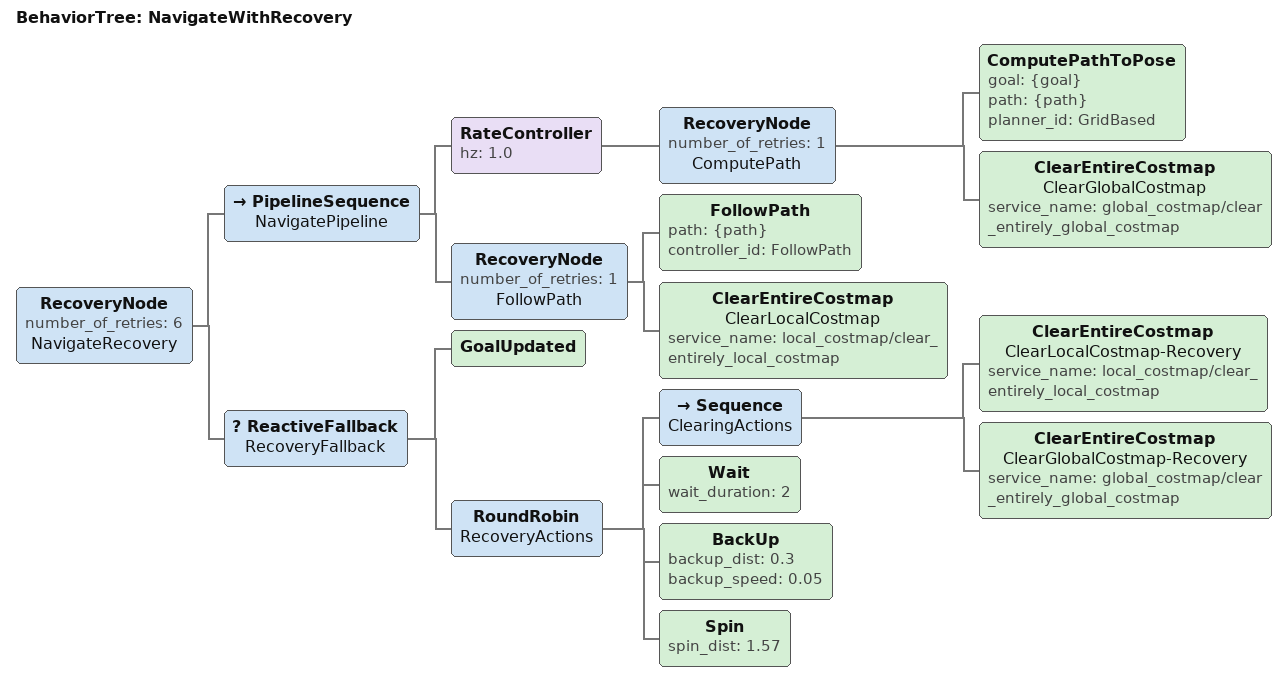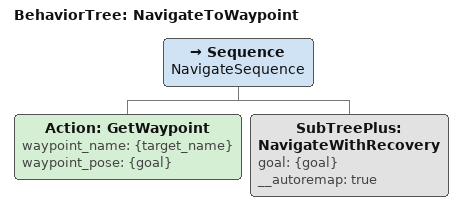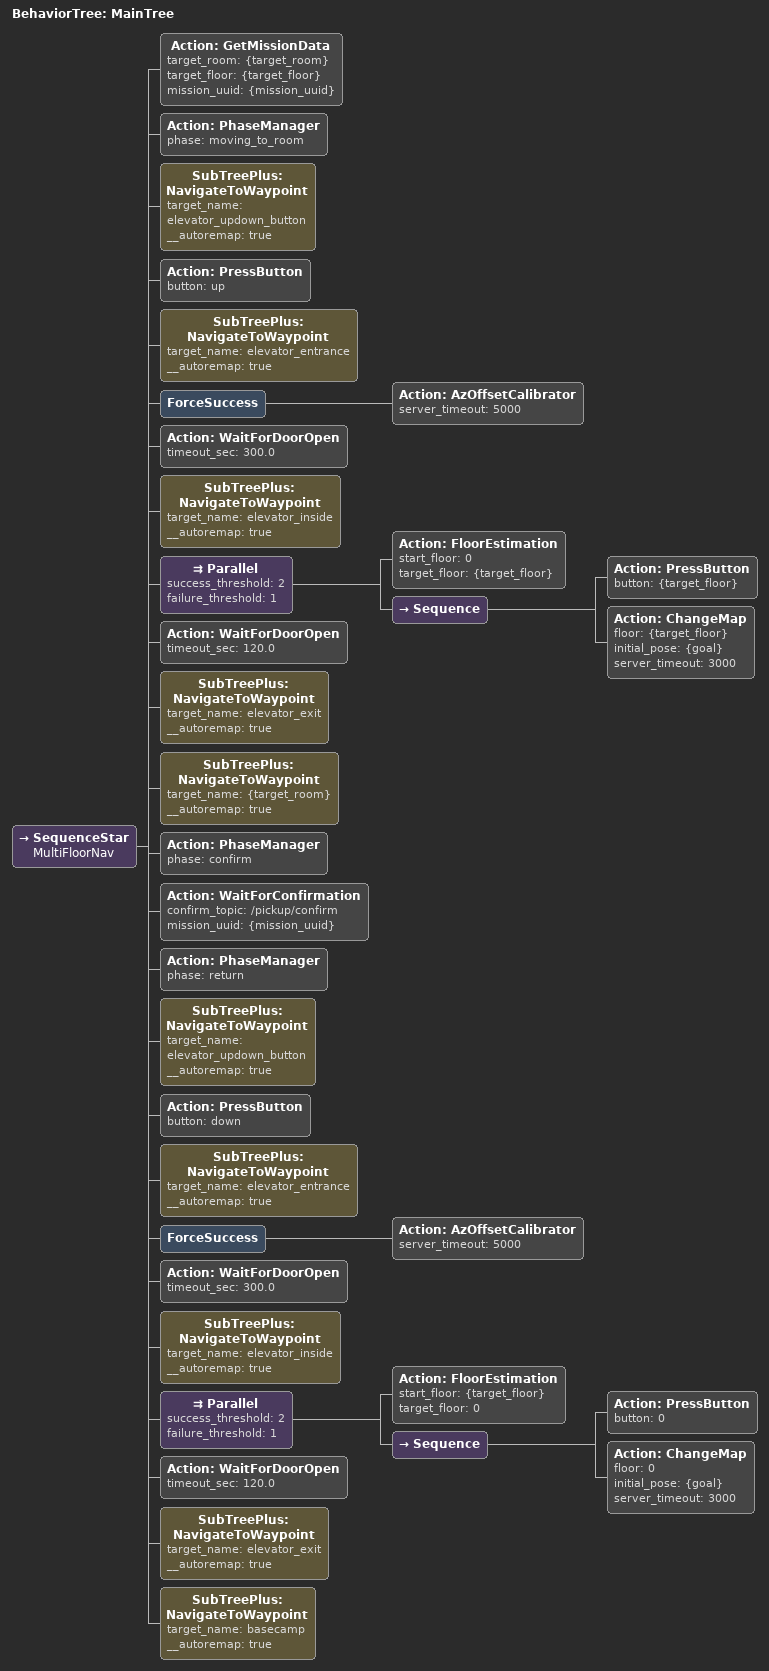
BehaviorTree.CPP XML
<?xml version="1.0"?>
<root main_tree_to_execute="MainTree">
  <!-- =====================================================
       NavigateWithRecovery SubTree
       - goal: 목표 위치 (PoseStamped)
       ===================================================== -->
  <BehaviorTree ID="NavigateWithRecovery">

    <!-- Waypoint 좌표로 이동 -->
    <RecoveryNode number_of_retries="6" name="NavigateRecovery">
      <PipelineSequence name="NavigatePipeline">
        <RateController hz="1.0">
          <RecoveryNode number_of_retries="1" name="ComputePath">
            <ComputePathToPose goal="{goal}" path="{path}" planner_id="GridBased"/>
            <ClearEntireCostmap name="ClearGlobalCostmap" service_name="global_costmap/clear_entirely_global_costmap"/>
          </RecoveryNode>
        </RateController>
        <RecoveryNode number_of_retries="1" name="FollowPath">
          <FollowPath path="{path}" controller_id="FollowPath"/>
          <ClearEntireCostmap name="ClearLocalCostmap" service_name="local_costmap/clear_entirely_local_costmap"/>
        </RecoveryNode>
      </PipelineSequence>
      <ReactiveFallback name="RecoveryFallback">
        <GoalUpdated/>
        <RoundRobin name="RecoveryActions">
          <Sequence name="ClearingActions">
            <ClearEntireCostmap name="ClearLocalCostmap-Recovery" service_name="local_costmap/clear_entirely_local_costmap"/>
            <ClearEntireCostmap name="ClearGlobalCostmap-Recovery" service_name="global_costmap/clear_entirely_global_costmap"/>
          </Sequence>
          <Wait wait_duration="2"/>
          <BackUp backup_dist="0.3" backup_speed="0.05"/>
          <Spin spin_dist="1.57"/>
        </RoundRobin>
      </ReactiveFallback>
    </RecoveryNode>
  </BehaviorTree>

  <!-- =====================================================
       NavigateToWaypoint SubTree
       - target_name: 목적지(Waypoint) 이름
       ===================================================== -->
  <BehaviorTree ID="NavigateToWaypoint">
    <Sequence name="NavigateSequence">

      <!-- Waypoint 이름으로 좌표 조회 -->
      <Action ID="GetWaypoint" waypoint_name="{target_name}" waypoint_pose="{goal}" />
      <SubTreePlus ID="NavigateWithRecovery" goal="{goal}" __autoremap="true" />
    </Sequence>
  </BehaviorTree>

  <!-- =====================================================
       다층 이동 MainTree
       ===================================================== -->
  <BehaviorTree ID="MainTree">
    <SequenceStar name="MultiFloorNav">

      <!-- 목표 층수, 호실 획득 -->
      <Action ID="GetMissionData" target_room="{target_room}" target_floor="{target_floor}" mission_uuid="{mission_uuid}" />

      <!-- 엘리베이터 상하행 버튼 앞으로 이동 -->
      <Action ID="PhaseManager" phase="moving_to_room"/>
      <SubTreePlus ID="NavigateToWaypoint" target_name="elevator_updown_button" __autoremap="true" />

      <!-- 상승 버튼 누르기 -->
      <Action ID="PressButton" button="up" />

      <!-- 엘리베이터 입구 앞으로 이동 -->
      <SubTreePlus ID="NavigateToWaypoint" target_name="elevator_entrance" __autoremap="true" />

      <!-- accel z offset 보정 - 실패해도 기존 baseline 유지하며 진행 -->
      <ForceSuccess>
        <Action ID="AzOffsetCalibrator" server_timeout="5000" />
      </ForceSuccess>

      <!-- 엘리베이터 문 열림 대기 -->
      <Action ID="WaitForDoorOpen" timeout_sec="300.0" />

      <!-- 엘리베이터 내부로 진입 -->
      <SubTreePlus ID="NavigateToWaypoint" target_name="elevator_inside" __autoremap="true" />

      <!-- 층 추정, (목표층 버튼 누르기 + 맵 변경) 병렬 실행 -->
      <Parallel success_threshold="2" failure_threshold="1">
        <Action ID="FloorEstimation" start_floor="0" target_floor="{target_floor}" />
        <Sequence>
            <Action ID="PressButton" button="{target_floor}" />
            <Action ID="ChangeMap" floor="{target_floor}" initial_pose="{goal}" server_timeout="3000" />
        </Sequence>
      </Parallel>

      <!-- 문 열림 대기 -->
      <Action ID="WaitForDoorOpen" timeout_sec="120.0" />

      <!-- 엘리베이터 하차 -->
      <SubTreePlus ID="NavigateToWaypoint" target_name="elevator_exit" __autoremap="true" />

      <!-- 목표 호실로 이동 -->
      <SubTreePlus ID="NavigateToWaypoint" target_name="{target_room}" __autoremap="true" />

      <!-- 배달 완료 확인 대기, 실패 시에도 basecamp로 되돌아가도록 -->
      <Action ID="PhaseManager" phase="confirm"/>
      <Action ID="WaitForConfirmation" confirm_topic="/pickup/confirm" mission_uuid="{mission_uuid}" />

      <!-- 엘리베이터 상하행 버튼 앞으로 이동 -->
      <Action ID="PhaseManager" phase="return"/>
      <SubTreePlus ID="NavigateToWaypoint" target_name="elevator_updown_button" __autoremap="true" />

      <!-- 하강 버튼 누르기 -->
      <Action ID="PressButton" button="down" />

      <!-- 엘리베이터 입구 앞으로 이동 -->
      <SubTreePlus ID="NavigateToWaypoint" target_name="elevator_entrance" __autoremap="true" />

      <!-- accel z offset 보정 - 실패해도 기존 baseline 유지하며 진행 -->
      <ForceSuccess>
        <Action ID="AzOffsetCalibrator" server_timeout="5000" />
      </ForceSuccess>

      <!-- 엘리베이터 문 열림 대기 -->
      <Action ID="WaitForDoorOpen" timeout_sec="300.0" />

      <!-- 엘리베이터 내부로 진입 -->
      <SubTreePlus ID="NavigateToWaypoint" target_name="elevator_inside" __autoremap="true" />

      <!-- 층 추정, (로비층 버튼 누르기 + 맵 변경) 병렬 실행 -->
      <Parallel success_threshold="2" failure_threshold="1">
        <Action ID="FloorEstimation" start_floor="{target_floor}" target_floor="0" />
        <Sequence>
            <Action ID="PressButton" button="0" />
            <Action ID="ChangeMap" floor="0" initial_pose="{goal}" server_timeout="3000" />
        </Sequence>
      </Parallel>

      <!-- 문 열림 대기 -->
      <Action ID="WaitForDoorOpen" timeout_sec="120.0" />

      <!-- 엘리베이터 하차 -->
      <SubTreePlus ID="NavigateToWaypoint" target_name="elevator_exit" __autoremap="true" />

      <!-- basecamp로 복귀 -->
      <SubTreePlus ID="NavigateToWaypoint" target_name="basecamp" __autoremap="true" />
    </SequenceStar>
  </BehaviorTree>
</root>
